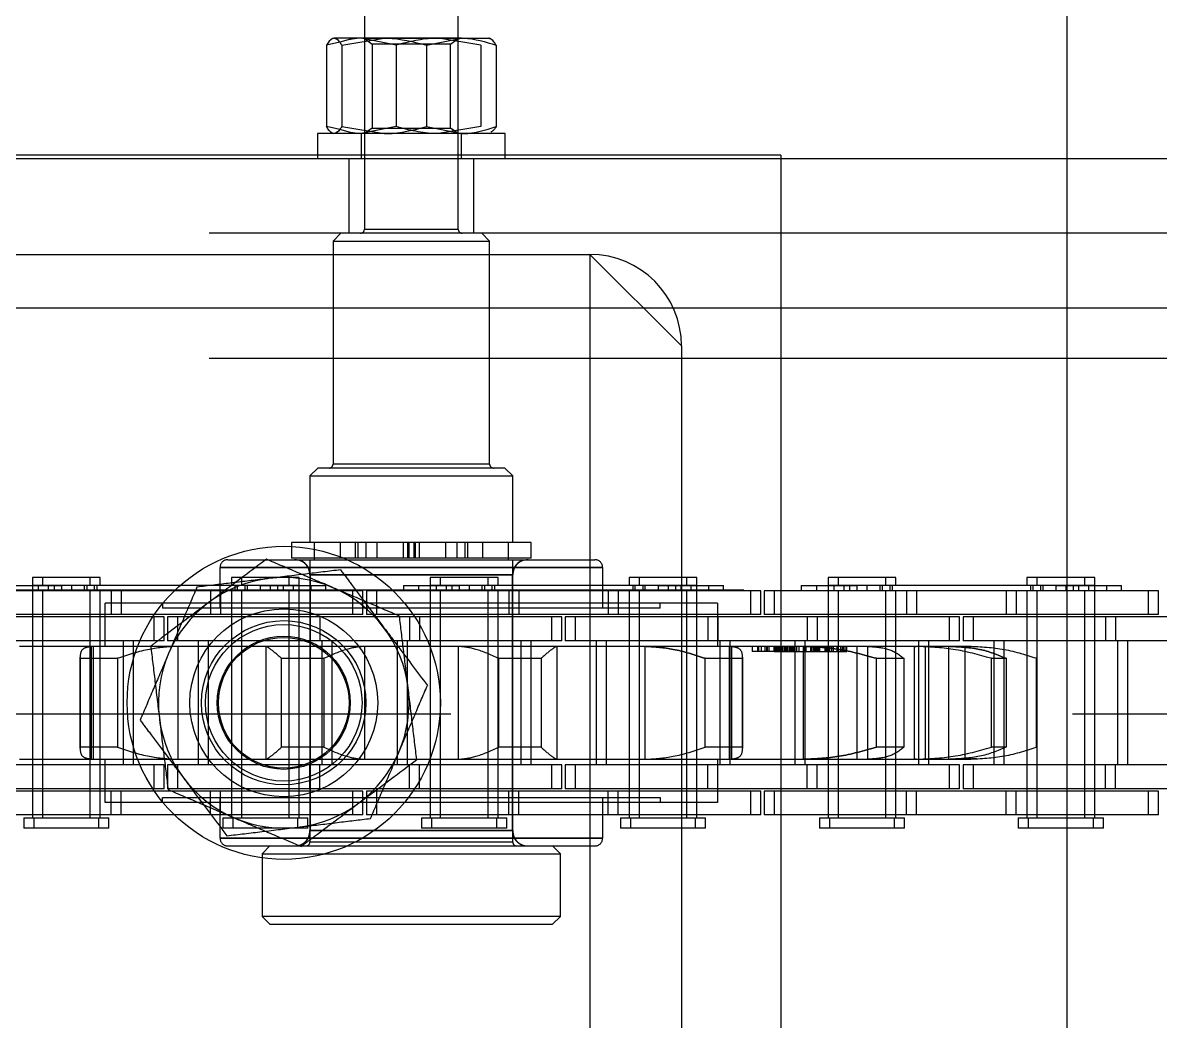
# Model space of a CAD drawing. Header units: metres. Extents: x 0 to 21025, y 0 to 14850.
# Drawn here: x 5734.9 to 5807.5, y 9281 to 9344.8 of the extents above; entities that cross this region are included whole.
import ezdxf

# ---------------------------------------------------------------- set-up
doc = ezdxf.new("R2010")
doc.units = ezdxf.units.M
doc.header["$LTSCALE"] = 25
doc.linetypes.add('HIDDEN2', pattern=[4.7625, 3.175, -1.5875])
doc.layers.add('SL4', color=4, linetype='Continuous')
doc.layers.add('ST1', color=7, linetype='HIDDEN2')

msp = doc.modelspace()

# ---------------------------------------------------------------- linework, layer by layer
at = {"layer": 'SL4'}
for p, q in [((5801.527, 9379.634), (5801.527, 9336.149)), ((5756.674, 9350.884), (5756.674, 9343.849)), ((5762.674, 9343.849), (5762.674, 9350.884)), ((5755.113, 9343.586), (5754.259, 9343.402)), ((5754.259, 9343.402), (5754.259, 9338.195)), ((5754.674, 9343.849), (5754.602, 9343.807)), ((5757.94, 9343.849), (5754.746, 9343.849)), ((5755.232, 9343.402), (5757.94, 9343.849)), ((5755.232, 9343.402), (5755.232, 9338.195)), ((5762.868, 9343.849), (5757.94, 9343.849)), ((5760.647, 9343.402), (5762.868, 9343.849)), ((5760.647, 9343.402), (5760.647, 9338.195)), ((5762.868, 9343.849), (5764.67, 9343.849)), ((5764.747, 9343.807), (5764.674, 9343.849)), ((5765.089, 9343.402), (5765.089, 9338.195)), ((5755.113, 9338.011), (5754.259, 9338.195)), ((5755.232, 9338.195), (5757.94, 9337.749)), ((5760.647, 9338.195), (5762.868, 9337.749)), ((5753.674, 9337.749), (5753.674, 9336.149)), ((5753.76, 9337.749), (5753.674, 9337.749)), ((5765.674, 9337.749), (5753.76, 9337.749)), ((5754.602, 9337.79), (5754.674, 9337.749)), ((5764.674, 9337.749), (5764.747, 9337.79)), ((5765.674, 9336.149), (5765.674, 9337.749)), ((6490.517, 9336.149), (5540.514, 9336.149)), ((5753.674, 9336.384), (5719.777, 9336.384)), ((5783.277, 9336.384), (5765.674, 9336.384)), ((5783.277, 9336.384), (5783.277, 9336.149)), ((5540.514, 9326.624), (6330.277, 9326.624))]:
    msp.add_line(p, q, dxfattribs=at)
for points, knots in [([(5754.746, 9343.849), (5754.701, 9343.842), (5754.537, 9343.817), (5754.376, 9343.577), (5754.259, 9343.402)], [0, 0, 0, 0, 0.268634, 1, 1, 1, 1]), ([(5755.232, 9343.402), (5755.191, 9343.469), (5755.033, 9343.731), (5754.868, 9343.799), (5754.746, 9343.849)], [0, 0, 0, 0, 0.257551, 1, 1, 1, 1]), ([(5757.94, 9343.849), (5758.004, 9343.848), (5758.918, 9343.842), (5759.814, 9343.614), (5760.647, 9343.402)], [0, 0, 0, 0, 0.070201, 1, 1, 1, 1]), ([(5762.868, 9343.849), (5762.921, 9343.848), (5763.671, 9343.842), (5764.406, 9343.614), (5765.089, 9343.402)], [0, 0, 0, 0, 0.070201, 1, 1, 1, 1]), ([(5765.089, 9343.402), (5765.048, 9343.469), (5764.89, 9343.731), (5764.725, 9343.799), (5764.603, 9343.849)], [0, 0, 0, 0, 0.257551, 1, 1, 1, 1]), ([(5754.746, 9337.749), (5754.701, 9337.755), (5754.537, 9337.78), (5754.376, 9338.02), (5754.259, 9338.195)], [0, 0, 0, 0, 0.268634, 1, 1, 1, 1]), ([(5755.232, 9338.195), (5755.191, 9338.128), (5755.033, 9337.866), (5754.868, 9337.799), (5754.746, 9337.749)], [0, 0, 0, 0, 0.257551, 1, 1, 1, 1]), ([(5757.94, 9337.749), (5758.004, 9337.749), (5758.918, 9337.755), (5759.814, 9337.983), (5760.647, 9338.195)], [0, 0, 0, 0, 0.0702006, 1, 1, 1, 1]), ([(5762.868, 9337.749), (5762.921, 9337.749), (5763.671, 9337.755), (5764.406, 9337.983), (5765.089, 9338.195)], [0, 0, 0, 0, 0.070201, 1, 1, 1, 1]), ([(5765.089, 9338.195), (5765.048, 9338.126), (5764.935, 9337.934), (5764.818, 9337.881), (5764.743, 9337.848)], [0, 0, 0, 0, 0.3606833, 1, 1, 1, 1])]:
    msp.add_open_spline(points, degree=3, knots=knots, dxfattribs=at)
at = {"layer": 'ST1'}
for p, q in [((5758.701, 9343.402), (5756.48, 9343.849)), ((5756.674, 9343.849), (5756.674, 9331.634)), ((5756.674, 9343.849), (5756.674, 9343.823)), ((5756.717, 9343.823), (5756.674, 9343.823)), ((5756.674, 9343.823), (5757.174, 9343.473)), ((5762.674, 9343.823), (5756.717, 9343.823)), ((5762.174, 9343.473), (5757.174, 9343.473)), ((5757.174, 9343.473), (5757.174, 9338.099)), ((5758.701, 9343.402), (5758.701, 9338.195)), ((5764.116, 9343.402), (5761.409, 9343.849)), ((5762.174, 9343.473), (5762.674, 9343.823)), ((5762.174, 9338.099), (5762.174, 9343.473)), ((5762.674, 9331.634), (5762.674, 9343.849)), ((5762.674, 9343.823), (5762.674, 9343.849)), ((5764.116, 9343.402), (5764.116, 9338.195)), ((5758.701, 9338.195), (5756.48, 9337.749)), ((5764.116, 9338.195), (5761.409, 9337.749)), ((5756.474, 9337.749), (5756.474, 9336.149)), ((5757.174, 9338.099), (5756.674, 9337.749)), ((5757.174, 9338.099), (5762.174, 9338.099)), ((5762.674, 9337.749), (5762.174, 9338.099)), ((5762.874, 9336.149), (5762.874, 9337.749)), ((5765.674, 9336.384), (5753.674, 9336.384)), ((5755.674, 9336.149), (5755.674, 9331.386)), ((5763.674, 9331.386), (5763.674, 9336.149)), ((5783.277, 9336.149), (5783.277, 9261.149)), ((5801.527, 9336.149), (5801.527, 9261.149)), ((6540.514, 9331.386), (5540.514, 9331.386)), ((5755.174, 9331.384), (5754.674, 9330.884)), ((5764.174, 9331.384), (5755.174, 9331.384)), ((5762.674, 9331.634), (5756.674, 9331.634)), ((5764.674, 9330.884), (5764.174, 9331.384)), ((5754.674, 9330.884), (5764.674, 9330.884)), ((5754.674, 9330.884), (5754.674, 9316.634)), ((5764.674, 9316.634), (5764.674, 9330.884)), ((5725.627, 9330.034), (5771.077, 9330.034)), ((5776.927, 9324.184), (5771.077, 9330.034)), ((5771.077, 9330.034), (5771.077, 9052.734)), ((5540.514, 9326.624), (6330.277, 9326.624)), ((5776.927, 9324.184), (5776.927, 9058.584)), ((6540.514, 9323.386), (5540.514, 9323.386)), ((5764.674, 9316.634), (5754.721, 9316.634)), ((5753.699, 9316.384), (5753.199, 9315.884)), ((5753.199, 9315.884), (5766.149, 9315.884)), ((5753.199, 9315.884), (5753.199, 9311.629)), ((5765.649, 9316.384), (5753.699, 9316.384)), ((5766.149, 9315.884), (5765.649, 9316.384)), ((5766.149, 9311.629), (5766.149, 9315.884)), ((5767.318, 9311.629), (5752.031, 9311.629)), ((5752.031, 9311.629), (5752.031, 9310.629)), ((5753.474, 9311.629), (5753.474, 9310.529)), ((5753.474, 9311.629), (5753.474, 9310.629)), ((5755.127, 9311.629), (5755.127, 9310.629)), ((5756.078, 9311.629), (5756.078, 9310.629)), ((5756.253, 9311.629), (5756.253, 9310.629)), ((5756.77, 9311.629), (5756.77, 9310.629)), ((5757.474, 9311.629), (5757.474, 9310.629)), ((5759.174, 9310.629), (5759.174, 9311.629)), ((5759.424, 9311.629), (5759.424, 9310.629)), ((5759.513, 9311.629), (5759.513, 9310.629)), ((5759.836, 9311.629), (5759.836, 9310.629)), ((5759.924, 9311.629), (5759.924, 9310.629)), ((5760.174, 9311.629), (5760.174, 9310.629)), ((5761.874, 9310.629), (5761.874, 9311.629)), ((5762.578, 9311.629), (5762.578, 9310.629)), ((5763.095, 9311.629), (5763.095, 9310.629)), ((5763.27, 9311.629), (5763.27, 9310.629)), ((5764.221, 9311.629), (5764.221, 9310.629)), ((5765.874, 9310.529), (5765.874, 9311.629)), ((5765.874, 9310.629), (5765.874, 9311.629)), ((5767.318, 9310.629), (5767.318, 9311.629)), ((5767.318, 9310.629), (5752.031, 9310.629)), ((5747.459, 9310.04), (5771.889, 9310.04)), ((5747.459, 9307.44), (5747.459, 9310.04)), ((5771.889, 9310.04), (5747.459, 9310.04)), ((5747.948, 9310.529), (5771.401, 9310.529)), ((5753.199, 9310.529), (5753.199, 9292.489)), ((5766.149, 9292.489), (5766.149, 9310.529)), ((5771.889, 9310.04), (5771.889, 9307.44)), ((5739.173, 9309.384), (5735.483, 9309.384)), ((5735.483, 9309.384), (5735.483, 9308.91)), ((5736.122, 9309.384), (5736.122, 9308.91)), ((5739.812, 9309.384), (5739.173, 9309.384)), ((5739.173, 9308.91), (5739.173, 9309.384)), ((5739.812, 9308.91), (5739.812, 9309.384)), ((5751.873, 9309.384), (5748.183, 9309.384)), ((5748.183, 9309.384), (5748.183, 9308.91)), ((5748.822, 9309.384), (5748.822, 9308.91)), ((5752.512, 9309.384), (5751.873, 9309.384)), ((5751.873, 9308.91), (5751.873, 9309.384)), ((5752.512, 9308.91), (5752.512, 9309.384)), ((5753.199, 9309.551), (5753.199, 9293.216)), ((5766.125, 9309.551), (5753.224, 9309.551)), ((5753.224, 9309.551), (5753.224, 9293.216)), ((5753.224, 9309.551), (5766.125, 9309.551)), ((5764.573, 9309.384), (5760.883, 9309.384)), ((5760.883, 9309.384), (5760.883, 9308.91)), ((5761.522, 9309.384), (5761.522, 9308.91)), ((5765.212, 9309.384), (5764.573, 9309.384)), ((5764.573, 9308.91), (5764.573, 9309.384)), ((5765.212, 9308.91), (5765.212, 9309.384)), ((5766.125, 9293.216), (5766.125, 9309.551)), ((5766.149, 9293.216), (5766.149, 9309.551)), ((5777.273, 9309.384), (5773.583, 9309.384)), ((5773.583, 9309.384), (5773.583, 9308.91)), ((5774.222, 9309.384), (5774.222, 9308.91)), ((5777.912, 9309.384), (5777.273, 9309.384)), ((5777.273, 9308.91), (5777.273, 9309.384)), ((5777.912, 9308.91), (5777.912, 9309.384)), ((5789.973, 9309.384), (5786.283, 9309.384)), ((5786.283, 9309.384), (5786.283, 9308.91)), ((5786.922, 9309.384), (5786.922, 9308.91)), ((5790.612, 9309.384), (5789.973, 9309.384)), ((5789.973, 9308.91), (5789.973, 9309.384)), ((5790.612, 9308.91), (5790.612, 9309.384)), ((5802.673, 9309.384), (5798.983, 9309.384)), ((5798.983, 9309.384), (5798.983, 9308.91)), ((5799.622, 9309.384), (5799.622, 9308.91)), ((5803.312, 9309.384), (5802.673, 9309.384)), ((5802.673, 9308.91), (5802.673, 9309.384)), ((5803.312, 9308.91), (5803.312, 9309.384)), ((5701.527, 9308.604), (6002.556, 9308.604)), ((5740.503, 9308.541), (5731.408, 9308.541)), ((5733.776, 9308.873), (5737.328, 9308.873)), ((5735.483, 9308.91), (5739.173, 9308.91)), ((5735.483, 9308.873), (5735.483, 9307.021)), ((5735.483, 9308.541), (5735.483, 9294.042)), ((5735.852, 9308.91), (5735.852, 9308.541)), ((5736.122, 9308.541), (5736.122, 9307.021)), ((5736.122, 9308.541), (5736.122, 9294.042)), ((5736.491, 9308.91), (5736.491, 9308.541)), ((5736.86, 9308.873), (5736.86, 9308.541)), ((5737.328, 9308.873), (5737.328, 9308.541)), ((5750.028, 9308.873), (5737.328, 9308.873)), ((5737.967, 9308.873), (5737.967, 9308.541)), ((5738.804, 9308.541), (5738.804, 9308.91)), ((5738.947, 9308.873), (5738.947, 9308.541)), ((5739.173, 9308.91), (5739.812, 9308.91)), ((5739.173, 9307.021), (5739.173, 9308.541)), ((5739.173, 9294.042), (5739.173, 9308.541)), ((5739.443, 9308.541), (5739.443, 9308.91)), ((5739.586, 9308.873), (5739.586, 9308.541)), ((5739.812, 9307.021), (5739.812, 9308.541)), ((5739.812, 9294.042), (5739.812, 9308.541)), ((5740.503, 9308.541), (5740.503, 9307.021)), ((5746.853, 9308.541), (5740.503, 9308.541)), ((5741.142, 9308.541), (5741.142, 9307.021)), ((5746.853, 9308.541), (5746.853, 9307.021)), ((5755.948, 9308.541), (5746.853, 9308.541)), ((5747.492, 9308.541), (5747.492, 9307.021)), ((5748.183, 9308.91), (5751.873, 9308.91)), ((5748.183, 9308.541), (5748.183, 9307.021)), ((5748.183, 9308.541), (5748.183, 9294.042)), ((5748.409, 9308.873), (5748.409, 9308.541)), ((5748.552, 9308.91), (5748.552, 9308.541)), ((5748.822, 9308.541), (5748.822, 9307.021)), ((5748.822, 9308.541), (5748.822, 9294.042)), ((5749.048, 9308.873), (5749.048, 9308.541)), ((5749.191, 9308.91), (5749.191, 9308.541)), ((5750.028, 9308.873), (5750.028, 9308.541)), ((5750.028, 9308.873), (5753.259, 9308.873)), ((5750.667, 9308.873), (5750.667, 9308.541)), ((5751.135, 9308.873), (5751.135, 9308.541)), ((5751.504, 9308.541), (5751.504, 9308.91)), ((5751.873, 9308.91), (5752.512, 9308.91)), ((5751.873, 9307.021), (5751.873, 9308.541)), ((5751.873, 9294.042), (5751.873, 9308.541)), ((5752.143, 9308.541), (5752.143, 9308.91)), ((5752.512, 9307.021), (5752.512, 9308.873)), ((5752.512, 9294.042), (5752.512, 9308.541)), ((5753.259, 9308.873), (5754.219, 9308.873)), ((5753.259, 9308.873), (5753.259, 9308.541)), ((5754.219, 9308.541), (5754.219, 9308.873)), ((5756.587, 9308.541), (5755.948, 9308.541)), ((5755.948, 9307.021), (5755.948, 9308.541)), ((5756.587, 9307.021), (5756.587, 9308.541)), ((5765.903, 9308.541), (5756.808, 9308.541)), ((5756.808, 9308.541), (5756.808, 9307.021)), ((5757.447, 9308.541), (5757.447, 9307.021)), ((5759.176, 9308.873), (5762.728, 9308.873)), ((5759.176, 9308.873), (5759.176, 9308.541)), ((5760.137, 9308.873), (5760.137, 9308.541)), ((5760.883, 9308.91), (5764.573, 9308.91)), ((5760.883, 9308.873), (5760.883, 9307.021)), ((5760.883, 9308.541), (5760.883, 9294.042)), ((5761.252, 9308.91), (5761.252, 9308.541)), ((5761.522, 9308.541), (5761.522, 9307.021)), ((5761.522, 9308.541), (5761.522, 9294.042)), ((5761.891, 9308.91), (5761.891, 9308.541)), ((5762.26, 9308.873), (5762.26, 9308.541)), ((5762.728, 9308.873), (5762.728, 9308.541)), ((5775.428, 9308.873), (5762.728, 9308.873)), ((5763.367, 9308.873), (5763.367, 9308.541)), ((5764.204, 9308.541), (5764.204, 9308.91)), ((5764.347, 9308.873), (5764.347, 9308.541)), ((5764.573, 9308.91), (5765.212, 9308.91)), ((5764.573, 9307.021), (5764.573, 9308.541)), ((5764.573, 9294.042), (5764.573, 9308.541)), ((5764.843, 9308.541), (5764.843, 9308.91)), ((5764.986, 9308.873), (5764.986, 9308.541)), ((5765.212, 9307.021), (5765.212, 9308.541)), ((5765.212, 9294.042), (5765.212, 9308.541)), ((5765.903, 9308.541), (5765.903, 9307.021)), ((5772.253, 9308.541), (5765.903, 9308.541)), ((5766.542, 9308.541), (5766.542, 9307.021)), ((5772.253, 9308.541), (5772.253, 9307.021)), ((5781.348, 9308.541), (5772.253, 9308.541)), ((5772.892, 9308.541), (5772.892, 9307.021)), ((5773.583, 9308.91), (5777.273, 9308.91)), ((5773.583, 9308.541), (5773.583, 9307.021)), ((5773.583, 9308.541), (5773.583, 9294.042)), ((5773.809, 9308.873), (5773.809, 9308.541)), ((5773.952, 9308.91), (5773.952, 9308.541)), ((5774.222, 9308.541), (5774.222, 9307.021)), ((5774.222, 9308.541), (5774.222, 9294.042)), ((5774.448, 9308.873), (5774.448, 9308.541)), ((5774.591, 9308.91), (5774.591, 9308.541)), ((5775.428, 9308.873), (5775.428, 9308.541)), ((5775.428, 9308.873), (5778.659, 9308.873)), ((5776.067, 9308.873), (5776.067, 9308.541)), ((5776.535, 9308.873), (5776.535, 9308.541)), ((5776.904, 9308.541), (5776.904, 9308.91)), ((5777.273, 9308.91), (5777.912, 9308.91)), ((5777.273, 9307.021), (5777.273, 9308.541)), ((5777.273, 9294.042), (5777.273, 9308.541)), ((5777.543, 9308.541), (5777.543, 9308.91)), ((5777.912, 9307.021), (5777.912, 9308.873)), ((5777.912, 9294.042), (5777.912, 9308.541)), ((5778.659, 9308.873), (5779.619, 9308.873)), ((5778.659, 9308.873), (5778.659, 9308.541)), ((5779.619, 9308.541), (5779.619, 9308.873)), ((5781.987, 9308.541), (5781.348, 9308.541)), ((5781.348, 9307.021), (5781.348, 9308.541)), ((5781.987, 9307.021), (5781.987, 9308.541)), ((5791.303, 9308.541), (5782.208, 9308.541)), ((5782.208, 9308.541), (5782.208, 9307.021)), ((5782.847, 9308.541), (5782.847, 9307.021)), ((5784.576, 9308.873), (5788.128, 9308.873)), ((5784.576, 9308.873), (5784.576, 9308.541)), ((5785.537, 9308.873), (5785.537, 9308.541)), ((5786.283, 9308.91), (5789.973, 9308.91)), ((5786.283, 9308.873), (5786.283, 9307.021)), ((5786.283, 9308.541), (5786.283, 9294.042)), ((5786.652, 9308.91), (5786.652, 9308.541)), ((5786.922, 9308.541), (5786.922, 9307.021)), ((5786.922, 9308.541), (5786.922, 9294.042)), ((5787.291, 9308.91), (5787.291, 9308.541)), ((5787.66, 9308.873), (5787.66, 9308.541)), ((5788.128, 9308.873), (5788.128, 9308.541)), ((5800.828, 9308.873), (5788.128, 9308.873)), ((5788.767, 9308.873), (5788.767, 9308.541)), ((5789.604, 9308.541), (5789.604, 9308.91)), ((5789.747, 9308.873), (5789.747, 9308.541)), ((5789.973, 9308.91), (5790.612, 9308.91)), ((5789.973, 9307.021), (5789.973, 9308.541)), ((5789.973, 9294.042), (5789.973, 9308.541)), ((5790.243, 9308.541), (5790.243, 9308.91)), ((5790.386, 9308.873), (5790.386, 9308.541)), ((5790.612, 9307.021), (5790.612, 9308.541)), ((5790.612, 9294.042), (5790.612, 9308.541)), ((5791.303, 9308.541), (5791.303, 9307.021)), ((5797.653, 9308.541), (5791.303, 9308.541)), ((5791.942, 9308.541), (5791.942, 9307.021)), ((5797.653, 9308.541), (5797.653, 9307.021)), ((5806.748, 9308.541), (5797.653, 9308.541)), ((5798.292, 9308.541), (5798.292, 9307.021)), ((5798.983, 9308.91), (5802.673, 9308.91)), ((5798.983, 9308.541), (5798.983, 9307.021)), ((5798.983, 9308.541), (5798.983, 9294.042)), ((5799.209, 9308.873), (5799.209, 9308.541)), ((5799.352, 9308.91), (5799.352, 9308.541)), ((5799.622, 9308.541), (5799.622, 9307.021)), ((5799.622, 9308.541), (5799.622, 9294.042)), ((5799.848, 9308.873), (5799.848, 9308.541)), ((5799.991, 9308.91), (5799.991, 9308.541)), ((5800.828, 9308.873), (5800.828, 9308.541)), ((5800.828, 9308.873), (5804.059, 9308.873)), ((5801.467, 9308.873), (5801.467, 9308.541)), ((5801.935, 9308.873), (5801.935, 9308.541)), ((5802.304, 9308.541), (5802.304, 9308.91)), ((5802.673, 9308.91), (5803.312, 9308.91)), ((5802.673, 9307.021), (5802.673, 9308.541)), ((5802.673, 9294.042), (5802.673, 9308.541)), ((5802.943, 9308.541), (5802.943, 9308.91)), ((5803.312, 9307.021), (5803.312, 9308.873)), ((5803.312, 9294.042), (5803.312, 9308.541)), ((5804.059, 9308.873), (5805.019, 9308.873)), ((5804.059, 9308.873), (5804.059, 9308.541)), ((5805.019, 9308.541), (5805.019, 9308.873)), ((5807.387, 9308.541), (5806.748, 9308.541)), ((5806.748, 9307.021), (5806.748, 9308.541)), ((5807.387, 9307.021), (5807.387, 9308.541)), ((5779.218, 9307.759), (5740.13, 9307.759)), ((5740.13, 9304.989), (5740.13, 9307.759)), ((5743.795, 9307.759), (5743.795, 9307.44)), ((5775.554, 9307.44), (5775.554, 9307.759)), ((5779.218, 9307.759), (5779.218, 9304.989)), ((5740.503, 9307.021), (5731.408, 9307.021)), ((5746.853, 9307.021), (5740.503, 9307.021)), ((5775.554, 9307.44), (5743.795, 9307.44)), ((5755.948, 9307.021), (5746.853, 9307.021)), ((5756.587, 9307.021), (5755.948, 9307.021)), ((5765.903, 9307.021), (5756.808, 9307.021)), ((5772.253, 9307.021), (5765.903, 9307.021)), ((5781.348, 9307.021), (5772.253, 9307.021)), ((5781.987, 9307.021), (5781.348, 9307.021)), ((5791.303, 9307.021), (5782.208, 9307.021)), ((5797.653, 9307.021), (5791.303, 9307.021)), ((5806.748, 9307.021), (5797.653, 9307.021)), ((5807.387, 9307.021), (5806.748, 9307.021)), ((5743.248, 9306.869), (5734.153, 9306.869)), ((5735.483, 9306.869), (5735.483, 9305.349)), ((5736.122, 9306.869), (5736.122, 9305.349)), ((5739.173, 9305.349), (5739.173, 9306.869)), ((5739.812, 9305.349), (5739.812, 9306.869)), ((5743.887, 9306.869), (5743.248, 9306.869)), ((5743.248, 9305.349), (5743.248, 9306.869)), ((5743.887, 9305.349), (5743.887, 9306.869)), ((5753.203, 9306.869), (5744.108, 9306.869)), ((5744.108, 9306.869), (5744.108, 9305.349)), ((5744.747, 9306.869), (5744.747, 9305.349)), ((5748.183, 9306.869), (5748.183, 9305.349)), ((5748.822, 9306.869), (5748.822, 9305.349)), ((5751.873, 9305.349), (5751.873, 9306.869)), ((5752.512, 9305.349), (5752.512, 9306.869)), ((5753.203, 9306.869), (5753.203, 9305.349)), ((5759.553, 9306.869), (5753.203, 9306.869)), ((5753.842, 9306.869), (5753.842, 9305.349)), ((5759.553, 9306.869), (5759.553, 9305.349)), ((5768.648, 9306.869), (5759.553, 9306.869)), ((5760.192, 9306.869), (5760.192, 9305.349)), ((5760.883, 9306.869), (5760.883, 9305.349)), ((5761.522, 9306.869), (5761.522, 9305.349)), ((5764.573, 9305.349), (5764.573, 9306.869)), ((5765.212, 9305.349), (5765.212, 9306.869)), ((5769.287, 9306.869), (5768.648, 9306.869)), ((5768.648, 9305.349), (5768.648, 9306.869)), ((5769.287, 9305.349), (5769.287, 9306.869)), ((5778.603, 9306.869), (5769.508, 9306.869)), ((5769.508, 9306.869), (5769.508, 9305.349)), ((5770.147, 9306.869), (5770.147, 9305.349)), ((5773.583, 9306.869), (5773.583, 9305.349)), ((5774.222, 9306.869), (5774.222, 9305.349)), ((5777.273, 9305.349), (5777.273, 9306.869)), ((5777.912, 9305.349), (5777.912, 9306.869)), ((5778.603, 9306.869), (5778.603, 9305.349)), ((5784.953, 9306.869), (5778.603, 9306.869)), ((5779.242, 9306.869), (5779.242, 9305.349)), ((5784.953, 9306.869), (5784.953, 9305.349)), ((5794.048, 9306.869), (5784.953, 9306.869)), ((5785.592, 9306.869), (5785.592, 9305.349)), ((5786.283, 9306.869), (5786.283, 9305.349)), ((5786.922, 9306.869), (5786.922, 9305.349)), ((5789.973, 9305.349), (5789.973, 9306.869)), ((5790.612, 9305.349), (5790.612, 9306.869)), ((5794.687, 9306.869), (5794.048, 9306.869)), ((5794.048, 9305.349), (5794.048, 9306.869)), ((5794.687, 9305.349), (5794.687, 9306.869)), ((5804.003, 9306.869), (5794.908, 9306.869)), ((5794.908, 9306.869), (5794.908, 9305.349)), ((5795.547, 9306.869), (5795.547, 9305.349)), ((5798.983, 9306.869), (5798.983, 9305.349)), ((5799.622, 9306.869), (5799.622, 9305.349)), ((5802.673, 9305.349), (5802.673, 9306.869)), ((5803.312, 9305.349), (5803.312, 9306.869)), ((5804.003, 9306.869), (5804.003, 9305.349)), ((5810.353, 9306.869), (5804.003, 9306.869)), ((5804.642, 9306.869), (5804.642, 9305.349)), ((5743.248, 9305.349), (5734.153, 9305.349)), ((5739.2, 9304.989), (5734.655, 9304.989)), ((5735.483, 9305.349), (5735.483, 9297.419)), ((5736.122, 9305.349), (5736.122, 9297.419)), ((5739.173, 9297.419), (5739.173, 9305.349)), ((5744.682, 9304.989), (5739.2, 9304.989)), ((5739.238, 9304.989), (5739.238, 9297.779)), ((5739.388, 9297.779), (5739.388, 9304.989)), ((5739.812, 9297.419), (5739.812, 9305.349)), ((5741.288, 9297.419), (5741.288, 9305.349)), ((5741.927, 9297.419), (5741.927, 9305.349)), ((5743.887, 9305.349), (5743.248, 9305.349)), ((5753.203, 9305.349), (5744.108, 9305.349)), ((5744.77, 9304.989), (5744.682, 9304.989)), ((5744.77, 9304.989), (5744.77, 9297.779)), ((5750.392, 9304.989), (5744.77, 9304.989)), ((5746.068, 9305.349), (5746.068, 9297.419)), ((5746.707, 9305.349), (5746.707, 9297.419)), ((5748.183, 9305.349), (5748.183, 9297.419)), ((5748.822, 9305.349), (5748.822, 9297.419)), ((5750.392, 9304.989), (5750.392, 9297.779)), ((5750.399, 9304.989), (5750.392, 9304.989)), ((5756.632, 9304.989), (5750.399, 9304.989)), ((5751.873, 9297.419), (5751.873, 9305.349)), ((5752.512, 9297.419), (5752.512, 9305.349)), ((5759.553, 9305.349), (5753.203, 9305.349)), ((5753.988, 9297.419), (5753.988, 9305.349)), ((5754.627, 9297.419), (5754.627, 9305.349)), ((5756.682, 9304.989), (5756.632, 9304.989)), ((5756.682, 9304.989), (5756.682, 9297.779)), ((5762.666, 9304.989), (5756.682, 9304.989)), ((5758.768, 9305.349), (5758.768, 9297.419)), ((5759.407, 9305.349), (5759.407, 9297.419)), ((5768.648, 9305.349), (5759.553, 9305.349)), ((5760.883, 9305.349), (5760.883, 9297.419)), ((5761.522, 9305.349), (5761.522, 9297.419)), ((5762.666, 9304.989), (5762.666, 9297.779)), ((5762.716, 9304.989), (5762.666, 9304.989)), ((5768.95, 9304.989), (5762.716, 9304.989)), ((5764.573, 9297.419), (5764.573, 9305.349)), ((5765.212, 9297.419), (5765.212, 9305.349)), ((5766.688, 9297.419), (5766.688, 9305.349)), ((5767.327, 9297.419), (5767.327, 9305.349)), ((5769.287, 9305.349), (5768.648, 9305.349)), ((5768.956, 9304.989), (5768.95, 9304.989)), ((5768.956, 9304.989), (5768.956, 9297.779)), ((5774.579, 9304.989), (5768.956, 9304.989)), ((5778.603, 9305.349), (5769.508, 9305.349)), ((5771.468, 9305.349), (5771.468, 9297.419)), ((5772.107, 9305.349), (5772.107, 9297.419)), ((5773.583, 9305.349), (5773.583, 9297.419)), ((5774.222, 9305.349), (5774.222, 9297.419)), ((5774.579, 9304.989), (5774.579, 9297.779)), ((5774.667, 9304.989), (5774.579, 9304.989)), ((5780.148, 9304.989), (5774.667, 9304.989)), ((5777.273, 9297.419), (5777.273, 9305.349)), ((5777.912, 9297.419), (5777.912, 9305.349)), ((5784.953, 9305.349), (5778.603, 9305.349)), ((5779.388, 9297.419), (5779.388, 9305.349)), ((5779.96, 9304.989), (5779.96, 9297.779)), ((5780.027, 9297.419), (5780.027, 9305.349)), ((5780.11, 9304.989), (5780.11, 9297.779)), ((5784.694, 9304.989), (5780.148, 9304.989)), ((5781.435, 9304.989), (5781.435, 9304.654)), ((5781.77, 9304.989), (5781.77, 9304.654)), ((5781.873, 9304.654), (5781.873, 9304.989)), ((5782.043, 9304.654), (5782.043, 9304.989)), ((5782.275, 9304.654), (5782.275, 9304.989)), ((5782.378, 9304.654), (5782.378, 9304.989)), ((5782.427, 9304.654), (5782.427, 9304.989)), ((5782.519, 9304.654), (5782.519, 9304.989)), ((5782.842, 9304.654), (5782.842, 9304.989)), ((5782.901, 9304.989), (5782.901, 9304.654)), ((5782.902, 9304.654), (5782.902, 9304.989)), ((5782.952, 9304.654), (5782.952, 9304.989)), ((5782.965, 9304.654), (5782.965, 9304.989)), ((5782.966, 9304.654), (5782.966, 9304.989)), ((5783.024, 9304.654), (5783.024, 9304.989)), ((5783.1, 9304.654), (5783.1, 9304.989)), ((5783.109, 9304.654), (5783.109, 9304.989)), ((5783.139, 9304.654), (5783.139, 9304.989)), ((5783.214, 9304.989), (5783.214, 9304.654)), ((5783.216, 9304.654), (5783.216, 9304.989)), ((5783.224, 9304.654), (5783.224, 9304.989)), ((5783.237, 9304.654), (5783.237, 9304.989)), ((5783.33, 9304.654), (5783.33, 9304.989)), ((5783.35, 9304.654), (5783.35, 9304.989)), ((5783.358, 9304.654), (5783.358, 9304.989)), ((5783.427, 9304.654), (5783.427, 9304.989)), ((5783.52, 9304.654), (5783.52, 9304.989)), ((5783.604, 9304.654), (5783.604, 9304.989)), ((5783.683, 9304.654), (5783.683, 9304.989)), ((5783.732, 9304.654), (5783.732, 9304.989)), ((5783.835, 9304.654), (5783.835, 9304.989)), ((5783.868, 9304.654), (5783.868, 9304.989)), ((5783.87, 9304.654), (5783.87, 9304.989)), ((5783.903, 9304.654), (5783.903, 9304.989)), ((5783.942, 9304.654), (5783.942, 9304.989)), ((5783.977, 9304.654), (5783.977, 9304.989)), ((5783.98, 9304.654), (5783.98, 9304.989)), ((5784.005, 9304.654), (5784.005, 9304.989)), ((5784.009, 9304.654), (5784.009, 9304.989)), ((5784.097, 9304.654), (5784.097, 9304.989)), ((5784.111, 9304.654), (5784.111, 9304.989)), ((5784.127, 9304.654), (5784.127, 9304.989)), ((5784.146, 9304.654), (5784.146, 9304.989)), ((5784.154, 9304.654), (5784.154, 9304.989)), ((5784.168, 9305.349), (5784.168, 9297.419)), ((5784.288, 9304.654), (5784.288, 9304.989)), ((5784.447, 9304.654), (5784.447, 9304.989)), ((5784.694, 9304.989), (5784.694, 9297.779)), ((5784.809, 9304.989), (5784.694, 9304.989)), ((5784.782, 9304.654), (5784.782, 9304.989)), ((5784.807, 9305.349), (5784.807, 9297.419)), ((5788.877, 9304.989), (5784.809, 9304.989)), ((5784.83, 9304.654), (5784.83, 9304.989)), ((5784.892, 9304.654), (5784.892, 9304.989)), ((5794.048, 9305.349), (5784.953, 9305.349)), ((5785.191, 9304.654), (5785.191, 9304.989)), ((5785.232, 9304.654), (5785.232, 9304.989)), ((5785.253, 9304.654), (5785.253, 9304.989)), ((5785.271, 9304.654), (5785.271, 9304.989)), ((5785.381, 9304.654), (5785.381, 9304.989)), ((5785.427, 9304.654), (5785.427, 9304.989)), ((5785.507, 9304.654), (5785.507, 9304.989)), ((5785.561, 9304.654), (5785.561, 9304.989)), ((5785.616, 9304.654), (5785.616, 9304.989)), ((5785.633, 9304.654), (5785.633, 9304.989)), ((5785.654, 9304.654), (5785.654, 9304.989)), ((5785.662, 9304.654), (5785.662, 9304.989)), ((5785.734, 9304.654), (5785.734, 9304.989)), ((5785.757, 9304.654), (5785.757, 9304.989)), ((5786.092, 9304.654), (5786.092, 9304.989)), ((5786.119, 9304.654), (5786.119, 9304.989)), ((5786.165, 9304.654), (5786.165, 9304.989)), ((5786.203, 9304.654), (5786.203, 9304.989)), ((5786.251, 9304.654), (5786.251, 9304.989)), ((5786.283, 9305.349), (5786.283, 9297.419)), ((5786.372, 9304.654), (5786.372, 9304.989)), ((5786.509, 9304.654), (5786.509, 9304.989)), ((5786.605, 9304.654), (5786.605, 9304.989)), ((5786.626, 9304.654), (5786.626, 9304.989)), ((5786.875, 9304.654), (5786.875, 9304.989)), ((5786.922, 9305.349), (5786.922, 9297.419)), ((5787.11, 9304.654), (5787.11, 9304.989)), ((5787.2, 9304.654), (5787.2, 9304.989)), ((5787.236, 9304.654), (5787.236, 9304.989)), ((5787.278, 9304.654), (5787.278, 9304.989)), ((5787.316, 9304.654), (5787.316, 9304.989)), ((5787.433, 9304.654), (5787.433, 9304.989)), ((5787.443, 9304.654), (5787.443, 9304.989)), ((5787.464, 9304.654), (5787.464, 9304.989)), ((5787.478, 9304.654), (5787.478, 9304.989)), ((5788.13, 9304.989), (5788.13, 9297.779)), ((5788.799, 9304.989), (5788.799, 9297.779)), ((5791.791, 9304.989), (5788.877, 9304.989)), ((5789.973, 9297.419), (5789.973, 9305.349)), ((5790.612, 9297.419), (5790.612, 9305.349)), ((5791.791, 9304.989), (5791.791, 9297.779)), ((5791.919, 9304.989), (5791.791, 9304.989)), ((5791.791, 9304.989), (5791.919, 9304.989)), ((5794.084, 9304.989), (5791.919, 9304.989)), ((5792.088, 9297.419), (5792.088, 9305.349)), ((5792.477, 9304.989), (5792.477, 9297.779)), ((5792.727, 9297.419), (5792.727, 9305.349)), ((5793.975, 9304.989), (5793.975, 9297.779)), ((5794.687, 9305.349), (5794.048, 9305.349)), ((5795.014, 9304.989), (5794.084, 9304.989)), ((5804.003, 9305.349), (5794.908, 9305.349)), ((5795.014, 9304.989), (5795.014, 9297.779)), ((5795.141, 9304.989), (5795.014, 9304.989)), ((5795.014, 9304.989), (5795.141, 9304.989)), ((5795.282, 9304.989), (5795.141, 9304.989)), ((5796.868, 9305.349), (5796.868, 9297.419)), ((5797.507, 9305.349), (5797.507, 9297.419)), ((5798.983, 9305.349), (5798.983, 9297.419)), ((5799.622, 9305.349), (5799.622, 9297.419)), ((5802.673, 9297.419), (5802.673, 9305.349)), ((5803.312, 9297.419), (5803.312, 9305.349)), ((5810.353, 9305.349), (5804.003, 9305.349)), ((5804.788, 9297.419), (5804.788, 9305.349)), ((5805.427, 9297.419), (5805.427, 9305.349)), ((5738.526, 9304.284), (5738.526, 9298.483)), ((5738.528, 9304.227), (5740.904, 9304.227)), ((5738.528, 9298.541), (5738.528, 9304.227)), ((5740.904, 9304.227), (5740.904, 9298.541)), ((5751.392, 9304.227), (5754.093, 9304.227)), ((5751.392, 9298.541), (5751.392, 9304.227)), ((5754.093, 9304.227), (5754.093, 9298.541)), ((5765.255, 9304.227), (5767.956, 9304.227)), ((5765.255, 9298.541), (5765.255, 9304.227)), ((5767.956, 9304.227), (5767.956, 9298.541)), ((5778.445, 9304.227), (5780.82, 9304.227)), ((5778.445, 9298.541), (5778.445, 9304.227)), ((5780.82, 9304.227), (5780.82, 9298.541)), ((5780.822, 9298.483), (5780.822, 9304.284)), ((5782.275, 9304.654), (5781.435, 9304.654)), ((5782.427, 9304.654), (5782.275, 9304.654)), ((5782.842, 9304.654), (5782.427, 9304.654)), ((5782.842, 9304.654), (5785.271, 9304.654)), ((5785.271, 9304.654), (5785.662, 9304.654)), ((5785.662, 9304.654), (5786.509, 9304.654)), ((5786.509, 9304.654), (5786.791, 9304.654)), ((5786.791, 9304.654), (5786.875, 9304.654)), ((5786.875, 9304.654), (5787.2, 9304.654)), ((5787.2, 9304.654), (5787.236, 9304.654)), ((5787.236, 9304.654), (5787.443, 9304.654)), ((5787.443, 9304.654), (5787.478, 9304.654)), ((5789.37, 9304.227), (5791.134, 9304.227)), ((5789.37, 9298.541), (5789.37, 9304.227)), ((5791.134, 9304.227), (5791.134, 9298.541)), ((5796.714, 9298.541), (5796.714, 9304.227)), ((5796.714, 9304.227), (5797.652, 9304.227)), ((5797.652, 9304.227), (5797.652, 9298.541)), ((5799.591, 9298.541), (5799.591, 9304.227)), ((5799.591, 9304.227), (5799.614, 9304.227)), ((5799.614, 9304.227), (5799.614, 9298.541)), ((6000.326, 9300.666), (5701.527, 9300.666)), ((5740.904, 9298.541), (5738.528, 9298.541)), ((5754.093, 9298.541), (5751.392, 9298.541)), ((5767.956, 9298.541), (5765.255, 9298.541)), ((5780.82, 9298.541), (5778.445, 9298.541)), ((5791.134, 9298.541), (5789.37, 9298.541)), ((5797.652, 9298.541), (5796.714, 9298.541)), ((5799.614, 9298.541), (5799.591, 9298.541)), ((5734.655, 9297.779), (5739.2, 9297.779)), ((5739.2, 9297.779), (5744.682, 9297.779)), ((5740.13, 9295.009), (5740.13, 9297.779)), ((5744.682, 9297.779), (5744.77, 9297.779)), ((5744.77, 9297.779), (5750.392, 9297.779)), ((5750.392, 9297.779), (5750.399, 9297.779)), ((5750.399, 9297.779), (5756.632, 9297.779)), ((5756.632, 9297.779), (5756.682, 9297.779)), ((5756.682, 9297.779), (5762.666, 9297.779)), ((5762.666, 9297.779), (5762.716, 9297.779)), ((5762.716, 9297.779), (5768.95, 9297.779)), ((5768.95, 9297.779), (5768.956, 9297.779)), ((5768.956, 9297.779), (5774.579, 9297.779)), ((5774.579, 9297.779), (5774.667, 9297.779)), ((5774.667, 9297.779), (5780.148, 9297.779)), ((5779.218, 9297.779), (5779.218, 9295.009)), ((5780.148, 9297.779), (5784.694, 9297.779)), ((5784.694, 9297.779), (5784.809, 9297.779)), ((5784.809, 9297.779), (5784.694, 9297.779)), ((5784.809, 9297.779), (5788.877, 9297.779)), ((5788.877, 9297.779), (5791.791, 9297.779)), ((5791.791, 9297.779), (5791.919, 9297.779)), ((5791.919, 9297.779), (5791.791, 9297.779)), ((5791.919, 9297.779), (5794.084, 9297.779)), ((5794.084, 9297.779), (5795.014, 9297.779)), ((5795.014, 9297.779), (5795.141, 9297.779)), ((5795.141, 9297.779), (5795.014, 9297.779)), ((5795.756, 9297.831), (5795.141, 9297.779)), ((5795.141, 9297.779), (5795.282, 9297.779)), ((5795.761, 9297.788), (5795.282, 9297.779)), ((5743.248, 9297.419), (5734.153, 9297.419)), ((5735.483, 9297.419), (5735.483, 9295.899)), ((5736.122, 9297.419), (5736.122, 9295.899)), ((5739.173, 9295.899), (5739.173, 9297.419)), ((5739.812, 9295.899), (5739.812, 9297.419)), ((5743.887, 9297.419), (5743.248, 9297.419)), ((5743.248, 9295.899), (5743.248, 9297.419)), ((5743.887, 9295.899), (5743.887, 9297.419)), ((5753.203, 9297.419), (5744.108, 9297.419)), ((5744.108, 9297.419), (5744.108, 9295.899)), ((5744.747, 9297.419), (5744.747, 9295.899)), ((5748.183, 9297.419), (5748.183, 9295.899)), ((5748.822, 9297.419), (5748.822, 9295.899)), ((5751.873, 9295.899), (5751.873, 9297.419)), ((5752.512, 9295.899), (5752.512, 9297.419)), ((5753.203, 9295.899), (5753.203, 9297.419)), ((5759.553, 9297.419), (5753.203, 9297.419)), ((5753.842, 9295.899), (5753.842, 9297.419)), ((5759.553, 9295.899), (5759.553, 9297.419)), ((5768.648, 9297.419), (5759.553, 9297.419)), ((5760.192, 9295.899), (5760.192, 9297.419)), ((5760.883, 9297.419), (5760.883, 9295.899)), ((5761.522, 9297.419), (5761.522, 9295.899)), ((5764.573, 9295.899), (5764.573, 9297.419)), ((5765.212, 9295.899), (5765.212, 9297.419)), ((5769.287, 9297.419), (5768.648, 9297.419)), ((5768.648, 9295.899), (5768.648, 9297.419)), ((5769.287, 9295.899), (5769.287, 9297.419)), ((5778.603, 9297.419), (5769.508, 9297.419)), ((5769.508, 9297.419), (5769.508, 9295.899)), ((5770.147, 9297.419), (5770.147, 9295.899)), ((5773.583, 9297.419), (5773.583, 9295.899)), ((5774.222, 9297.419), (5774.222, 9295.899)), ((5777.273, 9295.899), (5777.273, 9297.419)), ((5777.912, 9295.899), (5777.912, 9297.419)), ((5778.603, 9295.899), (5778.603, 9297.419)), ((5784.953, 9297.419), (5778.603, 9297.419)), ((5779.242, 9295.899), (5779.242, 9297.419)), ((5784.953, 9295.899), (5784.953, 9297.419)), ((5794.048, 9297.419), (5784.953, 9297.419)), ((5785.592, 9295.899), (5785.592, 9297.419)), ((5786.283, 9297.419), (5786.283, 9295.899)), ((5786.922, 9297.419), (5786.922, 9295.899)), ((5789.973, 9295.899), (5789.973, 9297.419)), ((5790.612, 9295.899), (5790.612, 9297.419)), ((5794.687, 9297.419), (5794.048, 9297.419)), ((5794.048, 9295.899), (5794.048, 9297.419)), ((5794.687, 9295.899), (5794.687, 9297.419)), ((5804.003, 9297.419), (5794.908, 9297.419)), ((5794.908, 9297.419), (5794.908, 9295.899)), ((5795.547, 9297.419), (5795.547, 9295.899)), ((5798.983, 9297.419), (5798.983, 9295.899)), ((5799.622, 9297.419), (5799.622, 9295.899)), ((5802.673, 9295.899), (5802.673, 9297.419)), ((5803.312, 9295.899), (5803.312, 9297.419)), ((5804.003, 9295.899), (5804.003, 9297.419)), ((5810.353, 9297.419), (5804.003, 9297.419)), ((5804.642, 9295.899), (5804.642, 9297.419)), ((5740.503, 9295.747), (5731.408, 9295.747)), ((5743.248, 9295.899), (5734.153, 9295.899)), ((5735.483, 9295.747), (5735.483, 9294.227)), ((5736.122, 9295.747), (5736.122, 9294.227)), ((5739.173, 9294.227), (5739.173, 9295.747)), ((5739.812, 9294.227), (5739.812, 9295.747)), ((5740.503, 9294.227), (5740.503, 9295.747)), ((5746.853, 9295.747), (5740.503, 9295.747)), ((5741.142, 9294.227), (5741.142, 9295.747)), ((5743.887, 9295.899), (5743.248, 9295.899)), ((5743.795, 9295.009), (5743.795, 9295.327)), ((5743.795, 9295.327), (5775.554, 9295.327)), ((5753.203, 9295.899), (5744.108, 9295.899)), ((5746.853, 9294.227), (5746.853, 9295.747)), ((5755.948, 9295.747), (5746.853, 9295.747)), ((5747.459, 9292.727), (5747.459, 9295.327)), ((5747.492, 9294.227), (5747.492, 9295.747)), ((5748.183, 9295.747), (5748.183, 9294.227)), ((5748.822, 9295.747), (5748.822, 9294.227)), ((5751.873, 9294.227), (5751.873, 9295.747)), ((5752.512, 9294.227), (5752.512, 9295.747)), ((5759.553, 9295.899), (5753.203, 9295.899)), ((5756.587, 9295.747), (5755.948, 9295.747)), ((5755.948, 9294.227), (5755.948, 9295.747)), ((5756.587, 9294.227), (5756.587, 9295.747)), ((5765.903, 9295.747), (5756.808, 9295.747)), ((5756.808, 9295.747), (5756.808, 9294.227)), ((5757.447, 9295.747), (5757.447, 9294.227)), ((5768.648, 9295.899), (5759.553, 9295.899)), ((5760.883, 9295.747), (5760.883, 9294.227)), ((5761.522, 9295.747), (5761.522, 9294.227)), ((5764.573, 9294.227), (5764.573, 9295.747)), ((5765.212, 9294.227), (5765.212, 9295.747)), ((5765.903, 9294.227), (5765.903, 9295.747)), ((5772.253, 9295.747), (5765.903, 9295.747)), ((5766.542, 9294.227), (5766.542, 9295.747)), ((5769.287, 9295.899), (5768.648, 9295.899)), ((5778.603, 9295.899), (5769.508, 9295.899)), ((5771.889, 9295.327), (5771.889, 9292.727)), ((5772.253, 9294.227), (5772.253, 9295.747)), ((5781.348, 9295.747), (5772.253, 9295.747)), ((5772.892, 9294.227), (5772.892, 9295.747)), ((5773.583, 9295.747), (5773.583, 9294.227)), ((5774.222, 9295.747), (5774.222, 9294.227)), ((5775.554, 9295.327), (5775.554, 9295.009)), ((5777.273, 9294.227), (5777.273, 9295.747)), ((5777.912, 9294.227), (5777.912, 9295.747)), ((5784.953, 9295.899), (5778.603, 9295.899)), ((5781.987, 9295.747), (5781.348, 9295.747)), ((5781.348, 9294.227), (5781.348, 9295.747)), ((5781.987, 9294.227), (5781.987, 9295.747)), ((5791.303, 9295.747), (5782.208, 9295.747)), ((5782.208, 9295.747), (5782.208, 9294.227)), ((5782.847, 9295.747), (5782.847, 9294.227)), ((5794.048, 9295.899), (5784.953, 9295.899)), ((5786.283, 9295.747), (5786.283, 9294.227)), ((5786.922, 9295.747), (5786.922, 9294.227)), ((5789.973, 9294.227), (5789.973, 9295.747)), ((5790.612, 9294.227), (5790.612, 9295.747)), ((5791.303, 9294.227), (5791.303, 9295.747)), ((5797.653, 9295.747), (5791.303, 9295.747)), ((5791.942, 9294.227), (5791.942, 9295.747)), ((5794.687, 9295.899), (5794.048, 9295.899)), ((5804.003, 9295.899), (5794.908, 9295.899)), ((5797.653, 9294.227), (5797.653, 9295.747)), ((5806.748, 9295.747), (5797.653, 9295.747)), ((5798.292, 9294.227), (5798.292, 9295.747)), ((5798.983, 9295.747), (5798.983, 9294.227)), ((5799.622, 9295.747), (5799.622, 9294.227)), ((5802.673, 9294.227), (5802.673, 9295.747)), ((5803.312, 9294.227), (5803.312, 9295.747)), ((5810.353, 9295.899), (5804.003, 9295.899)), ((5807.387, 9295.747), (5806.748, 9295.747)), ((5806.748, 9294.227), (5806.748, 9295.747)), ((5807.387, 9294.227), (5807.387, 9295.747)), ((5779.218, 9295.009), (5740.13, 9295.009)), ((5740.503, 9294.227), (5731.408, 9294.227)), ((5734.93, 9294.042), (5739.727, 9294.042)), ((5734.93, 9294.042), (5734.93, 9293.384)), ((5735.569, 9294.042), (5735.569, 9293.384)), ((5739.727, 9294.042), (5740.366, 9294.042)), ((5739.727, 9293.384), (5739.727, 9294.042)), ((5740.366, 9293.384), (5740.366, 9294.042)), ((5746.853, 9294.227), (5740.503, 9294.227)), ((5755.948, 9294.227), (5746.853, 9294.227)), ((5747.63, 9294.042), (5752.427, 9294.042)), ((5747.63, 9294.042), (5747.63, 9293.384)), ((5748.269, 9294.042), (5748.269, 9293.384)), ((5752.427, 9294.042), (5753.066, 9294.042)), ((5752.427, 9293.384), (5752.427, 9294.042)), ((5753.066, 9293.384), (5753.066, 9294.042)), ((5756.587, 9294.227), (5755.948, 9294.227)), ((5765.903, 9294.227), (5756.808, 9294.227)), ((5760.33, 9294.042), (5765.127, 9294.042)), ((5760.33, 9294.042), (5760.33, 9293.384)), ((5760.969, 9294.042), (5760.969, 9293.384)), ((5765.127, 9294.042), (5765.766, 9294.042)), ((5765.127, 9293.384), (5765.127, 9294.042)), ((5765.766, 9293.384), (5765.766, 9294.042)), ((5772.253, 9294.227), (5765.903, 9294.227)), ((5781.348, 9294.227), (5772.253, 9294.227)), ((5773.03, 9294.042), (5777.827, 9294.042)), ((5773.03, 9294.042), (5773.03, 9293.384)), ((5773.669, 9294.042), (5773.669, 9293.384)), ((5777.827, 9294.042), (5778.466, 9294.042)), ((5777.827, 9293.384), (5777.827, 9294.042)), ((5778.466, 9293.384), (5778.466, 9294.042)), ((5781.987, 9294.227), (5781.348, 9294.227)), ((5791.303, 9294.227), (5782.208, 9294.227)), ((5785.73, 9294.042), (5790.527, 9294.042)), ((5785.73, 9294.042), (5785.73, 9293.384)), ((5786.369, 9294.042), (5786.369, 9293.384)), ((5790.527, 9294.042), (5791.166, 9294.042)), ((5790.527, 9293.384), (5790.527, 9294.042)), ((5791.166, 9293.384), (5791.166, 9294.042)), ((5797.653, 9294.227), (5791.303, 9294.227)), ((5806.748, 9294.227), (5797.653, 9294.227)), ((5798.43, 9294.042), (5803.227, 9294.042)), ((5798.43, 9294.042), (5798.43, 9293.384)), ((5799.069, 9294.042), (5799.069, 9293.384)), ((5803.227, 9294.042), (5803.866, 9294.042)), ((5803.227, 9293.384), (5803.227, 9294.042)), ((5803.866, 9293.384), (5803.866, 9294.042)), ((5807.387, 9294.227), (5806.748, 9294.227)), ((5739.727, 9293.384), (5734.93, 9293.384)), ((5740.366, 9293.384), (5739.727, 9293.384)), ((5752.427, 9293.384), (5747.63, 9293.384)), ((5753.066, 9293.384), (5752.427, 9293.384)), ((5766.125, 9293.216), (5753.224, 9293.216)), ((5753.224, 9293.216), (5766.125, 9293.216)), ((5765.127, 9293.384), (5760.33, 9293.384)), ((5765.766, 9293.384), (5765.127, 9293.384)), ((5777.827, 9293.384), (5773.03, 9293.384)), ((5778.466, 9293.384), (5777.827, 9293.384)), ((5790.527, 9293.384), (5785.73, 9293.384)), ((5791.166, 9293.384), (5790.527, 9293.384)), ((5803.227, 9293.384), (5798.43, 9293.384)), ((5803.866, 9293.384), (5803.227, 9293.384)), ((5747.459, 9292.727), (5771.889, 9292.727)), ((5771.889, 9292.727), (5747.459, 9292.727)), ((5766.149, 9292.489), (5753.199, 9292.489)), ((5747.948, 9292.239), (5771.401, 9292.239)), ((5750.649, 9292.239), (5750.149, 9291.739)), ((5750.149, 9291.739), (5769.199, 9291.739)), ((5750.149, 9291.739), (5750.149, 9287.739)), ((5769.199, 9291.739), (5768.699, 9292.239)), ((5769.199, 9287.739), (5769.199, 9291.739)), ((5769.199, 9287.739), (5750.149, 9287.739)), ((5750.149, 9287.739), (5750.649, 9287.239)), ((5768.699, 9287.239), (5769.199, 9287.739)), ((5750.649, 9287.239), (5768.699, 9287.239))]:
    msp.add_line(p, q, dxfattribs=at)
for radius in [10, 6, 5.25, 5, 4.25, 4.172]:
    msp.add_circle((5751.527, 9301.384), radius, dxfattribs=at)
for centre, radius, start, end in [((5756.424, 9331.634), 0.25, 270, 0), ((5762.924, 9331.634), 0.25, 180, 270), ((5771.077, 9324.184), 5.85, 0, 90), ((5754.424, 9316.634), 0.25, 270, 0), ((5764.924, 9316.634), 0.25, 180, 270), ((5747.948, 9310.04), 0.489, 90, 180), ((5752.222, 9309.551), 0.977, 0, 90), ((5752.248, 9309.553), 0.975, 359.89099, 89.89057), ((5767.1, 9309.553), 0.975, 90.10943, 180.10901), ((5767.126, 9309.551), 0.977, 90, 180), ((5771.401, 9310.04), 0.489, 0, 90), ((5751.527, 9301.384), 8, 66.8699, 126.8699), ((5751.527, 9301.384), 8, 6.8699, 66.8699), ((5751.527, 9301.384), 8, 126.8699, 186.8699), ((5751.527, 9301.384), 8, 306.8699, 6.8699), ((5751.527, 9301.384), 8, 186.8699, 246.8699), ((5751.527, 9301.384), 8, 246.8699, 306.8699), ((5752.222, 9293.216), 0.977, 270, 0), ((5752.248, 9293.214), 0.975, 270.10943, 0.10901), ((5767.1, 9293.214), 0.975, 179.89099, 269.89057), ((5767.126, 9293.216), 0.977, 180, 270), ((5747.948, 9292.727), 0.489, 180, 270), ((5752.949, 9292.489), 0.25, 270, 0), ((5766.399, 9292.489), 0.25, 180, 270), ((5771.401, 9292.727), 0.489, 270, 0)]:
    msp.add_arc(centre, radius, start, end, dxfattribs=at)
for points, knots in [([(5756.48, 9343.849), (5756.428, 9343.848), (5755.966, 9343.846), (5755.514, 9343.708), (5755.113, 9343.586)], [0, 0, 0, 0, 0.114097, 1, 1, 1, 1]), ([(5761.409, 9343.849), (5761.344, 9343.848), (5760.43, 9343.842), (5759.534, 9343.614), (5758.701, 9343.402)], [0, 0, 0, 0, 0.070201, 1, 1, 1, 1]), ([(5761.409, 9337.749), (5761.344, 9337.749), (5760.43, 9337.755), (5759.534, 9337.983), (5758.701, 9338.195)], [0, 0, 0, 0, 0.070201, 1, 1, 1, 1]), ([(5756.48, 9337.749), (5756.428, 9337.749), (5755.966, 9337.751), (5755.514, 9337.889), (5755.113, 9338.011)], [0, 0, 0, 0, 0.114097, 1, 1, 1, 1]), ([(5750.422, 9310.555), (5749.464, 9309.837), (5748.245, 9308.922), (5746.995, 9307.985), (5746.727, 9307.784)], [0, 0, 0, 0, 0.785622, 1, 1, 1, 1]), ([(5754.669, 9308.74), (5754.569, 9308.784), (5753.806, 9309.109), (5752.369, 9309.723), (5751.075, 9310.276), (5750.422, 9310.555)], [0, 0, 0, 0, 0.070086, 0.530782, 1, 1, 1, 1]), ([(5755.155, 9309.879), (5754.411, 9309.789), (5752.908, 9309.608), (5751.354, 9309.421), (5750.57, 9309.326)], [0, 0, 0, 0, 0.495458, 1, 1, 1, 1]), ([(5755.155, 9309.879), (5755.388, 9309.568), (5756.291, 9308.364), (5757.23, 9307.113), (5757.927, 9306.184)], [0, 0, 0, 0, 0.257551, 1, 1, 1, 1]), ([(5750.57, 9309.326), (5750.461, 9309.313), (5749.638, 9309.214), (5748.086, 9309.027), (5746.689, 9308.859), (5745.984, 9308.774)], [0, 0, 0, 0, 0.070086, 0.530782, 1, 1, 1, 1]), ([(5745.984, 9308.774), (5745.689, 9308.084), (5745.095, 9306.692), (5744.48, 9305.252), (5744.17, 9304.526)], [0, 0, 0, 0, 0.495458, 1, 1, 1, 1]), ([(5758.917, 9306.926), (5758.227, 9307.221), (5756.835, 9307.816), (5755.395, 9308.43), (5754.669, 9308.74)], [0, 0, 0, 0, 0.495458, 1, 1, 1, 1]), ([(5746.727, 9307.784), (5745.712, 9307.022), (5744.461, 9306.084), (5743.259, 9305.182), (5743.032, 9305.012)], [0, 0, 0, 0, 0.811304, 1, 1, 1, 1]), ([(5759.469, 9302.34), (5759.456, 9302.449), (5759.357, 9303.272), (5759.17, 9304.824), (5759.002, 9306.221), (5758.917, 9306.926)], [0, 0, 0, 0, 0.070086, 0.530782, 1, 1, 1, 1]), ([(5757.927, 9306.184), (5758.179, 9305.848), (5759.117, 9304.597), (5760.03, 9303.379), (5760.698, 9302.489)], [0, 0, 0, 0, 0.268634, 1, 1, 1, 1]), ([(5738.528, 9304.227), (5738.547, 9304.449), (5738.582, 9304.88), (5738.998, 9304.953), (5739.2, 9304.989)], [0, 0, 0, 0, 0.51526, 1, 1, 1, 1]), ([(5744.682, 9304.989), (5744.117, 9304.953), (5742.953, 9304.88), (5741.601, 9304.449), (5740.904, 9304.227)], [0, 0, 0, 0, 0.484737, 1, 1, 1, 1]), ([(5743.032, 9305.012), (5743.121, 9304.268), (5743.302, 9302.764), (5743.49, 9301.211), (5743.584, 9300.427)], [0, 0, 0, 0, 0.495458, 1, 1, 1, 1]), ([(5751.392, 9304.227), (5751.13, 9304.449), (5750.623, 9304.88), (5750.472, 9304.953), (5750.399, 9304.989)], [0, 0, 0, 0, 0.515254, 1, 1, 1, 1]), ([(5756.632, 9304.989), (5756.293, 9304.953), (5755.593, 9304.88), (5754.604, 9304.449), (5754.093, 9304.227)], [0, 0, 0, 0, 0.484735, 1, 1, 1, 1]), ([(5765.255, 9304.227), (5764.745, 9304.449), (5763.755, 9304.88), (5763.055, 9304.953), (5762.716, 9304.989)], [0, 0, 0, 0, 0.515257, 1, 1, 1, 1]), ([(5768.95, 9304.989), (5768.877, 9304.953), (5768.726, 9304.88), (5768.218, 9304.449), (5767.956, 9304.227)], [0, 0, 0, 0, 0.484725, 1, 1, 1, 1]), ([(5778.445, 9304.227), (5777.748, 9304.449), (5776.395, 9304.88), (5775.231, 9304.953), (5774.667, 9304.989)], [0, 0, 0, 0, 0.515263, 1, 1, 1, 1]), ([(5774.667, 9304.989), (5775.231, 9304.953), (5776.395, 9304.88), (5777.748, 9304.449), (5778.445, 9304.227)], [0, 0, 0, 0, 0.484737, 1, 1, 1, 1]), ([(5780.148, 9304.989), (5780.35, 9304.953), (5780.766, 9304.88), (5780.802, 9304.449), (5780.82, 9304.227)], [0, 0, 0, 0, 0.484735, 1, 1, 1, 1]), ([(5789.37, 9304.227), (5788.57, 9304.449), (5787.018, 9304.88), (5785.53, 9304.953), (5784.809, 9304.989)], [0, 0, 0, 0, 0.5152637, 1, 1, 1, 1]), ([(5784.809, 9304.989), (5785.53, 9304.953), (5787.018, 9304.88), (5788.57, 9304.449), (5789.37, 9304.227)], [0, 0, 0, 0, 0.484736, 1, 1, 1, 1]), ([(5788.877, 9304.989), (5789.33, 9304.953), (5790.263, 9304.88), (5790.837, 9304.449), (5791.134, 9304.227)], [0, 0, 0, 0, 0.4847365, 1, 1, 1, 1]), ([(5796.714, 9304.227), (5795.908, 9304.449), (5794.343, 9304.88), (5792.711, 9304.953), (5791.919, 9304.989)], [0, 0, 0, 0, 0.515256, 1, 1, 1, 1]), ([(5794.084, 9304.989), (5794.732, 9304.953), (5796.07, 9304.88), (5797.114, 9304.449), (5797.652, 9304.227)], [0, 0, 0, 0, 0.484736, 1, 1, 1, 1]), ([(5797.652, 9304.227), (5797.114, 9304.449), (5796.07, 9304.88), (5794.732, 9304.953), (5794.084, 9304.989)], [0, 0, 0, 0, 0.515264, 1, 1, 1, 1]), ([(5799.591, 9304.227), (5798.875, 9304.449), (5797.487, 9304.88), (5795.907, 9304.953), (5795.141, 9304.989)], [0, 0, 0, 0, 0.515254, 1, 1, 1, 1]), ([(5744.17, 9304.526), (5744.127, 9304.425), (5743.801, 9303.663), (5743.187, 9302.225), (5742.634, 9300.932), (5742.355, 9300.279)], [0, 0, 0, 0, 0.070086, 0.530782, 1, 1, 1, 1]), ([(5758.884, 9298.241), (5758.927, 9298.342), (5759.252, 9299.104), (5759.866, 9300.542), (5760.419, 9301.836), (5760.698, 9302.489)], [0, 0, 0, 0, 0.070086, 0.530782, 1, 1, 1, 1]), ([(5760.022, 9297.755), (5759.932, 9298.5), (5759.751, 9300.003), (5759.564, 9301.557), (5759.469, 9302.34)], [0, 0, 0, 0, 0.495458, 1, 1, 1, 1]), ([(5743.584, 9300.427), (5743.597, 9300.318), (5743.696, 9299.495), (5743.883, 9297.943), (5744.052, 9296.546), (5744.137, 9295.841)], [0, 0, 0, 0, 0.070086, 0.530782, 1, 1, 1, 1]), ([(5742.355, 9300.279), (5742.588, 9299.968), (5743.491, 9298.764), (5744.43, 9297.513), (5745.127, 9296.584)], [0, 0, 0, 0, 0.257551, 1, 1, 1, 1]), ([(5739.2, 9297.779), (5738.998, 9297.814), (5738.582, 9297.887), (5738.547, 9298.318), (5738.528, 9298.541)], [0, 0, 0, 0, 0.484735, 1, 1, 1, 1]), ([(5740.904, 9298.541), (5741.601, 9298.318), (5742.953, 9297.887), (5744.117, 9297.814), (5744.682, 9297.779)], [0, 0, 0, 0, 0.515263, 1, 1, 1, 1]), ([(5750.399, 9297.779), (5750.472, 9297.814), (5750.623, 9297.887), (5751.13, 9298.318), (5751.392, 9298.541)], [0, 0, 0, 0, 0.484725, 1, 1, 1, 1]), ([(5754.093, 9298.541), (5754.604, 9298.318), (5755.593, 9297.887), (5756.293, 9297.814), (5756.632, 9297.779)], [0, 0, 0, 0, 0.515258, 1, 1, 1, 1]), ([(5757.069, 9293.993), (5757.364, 9294.683), (5757.959, 9296.076), (5758.573, 9297.515), (5758.884, 9298.241)], [0, 0, 0, 0, 0.495458, 1, 1, 1, 1]), ([(5762.716, 9297.779), (5763.055, 9297.814), (5763.755, 9297.887), (5764.745, 9298.318), (5765.255, 9298.541)], [0, 0, 0, 0, 0.484735, 1, 1, 1, 1]), ([(5767.956, 9298.541), (5768.218, 9298.318), (5768.726, 9297.887), (5768.877, 9297.814), (5768.95, 9297.779)], [0, 0, 0, 0, 0.515254, 1, 1, 1, 1]), ([(5774.667, 9297.779), (5775.231, 9297.814), (5776.395, 9297.887), (5777.748, 9298.318), (5778.445, 9298.541)], [0, 0, 0, 0, 0.4847365, 1, 1, 1, 1]), ([(5780.82, 9298.541), (5780.802, 9298.318), (5780.766, 9297.887), (5780.35, 9297.814), (5780.148, 9297.779)], [0, 0, 0, 0, 0.51526, 1, 1, 1, 1]), ([(5784.809, 9297.779), (5785.53, 9297.814), (5787.018, 9297.887), (5788.57, 9298.318), (5789.37, 9298.541)], [0, 0, 0, 0, 0.484736, 1, 1, 1, 1]), ([(5789.37, 9298.541), (5788.57, 9298.318), (5787.018, 9297.887), (5785.53, 9297.814), (5784.809, 9297.779)], [0, 0, 0, 0, 0.515264, 1, 1, 1, 1]), ([(5791.134, 9298.541), (5790.837, 9298.318), (5790.263, 9297.887), (5789.33, 9297.814), (5788.877, 9297.779)], [0, 0, 0, 0, 0.515263, 1, 1, 1, 1]), ([(5791.919, 9297.779), (5792.711, 9297.814), (5794.343, 9297.887), (5795.908, 9298.318), (5796.714, 9298.541)], [0, 0, 0, 0, 0.484722, 1, 1, 1, 1]), ([(5797.652, 9298.541), (5797.114, 9298.318), (5796.07, 9297.887), (5794.732, 9297.814), (5794.084, 9297.779)], [0, 0, 0, 0, 0.515264, 1, 1, 1, 1]), ([(5795.141, 9297.779), (5795.907, 9297.814), (5797.487, 9297.887), (5798.875, 9298.318), (5799.591, 9298.541)], [0, 0, 0, 0, 0.4847248, 1, 1, 1, 1]), ([(5756.327, 9294.984), (5756.595, 9295.185), (5757.845, 9296.122), (5759.064, 9297.037), (5760.022, 9297.755)], [0, 0, 0, 0, 0.214378, 1, 1, 1, 1]), ([(5745.127, 9296.584), (5745.379, 9296.248), (5746.317, 9294.997), (5747.23, 9293.779), (5747.898, 9292.889)], [0, 0, 0, 0, 0.268634, 1, 1, 1, 1]), ([(5744.137, 9295.841), (5744.826, 9295.546), (5746.219, 9294.952), (5747.658, 9294.337), (5748.384, 9294.027)], [0, 0, 0, 0, 0.495458, 1, 1, 1, 1]), ([(5752.632, 9292.212), (5752.859, 9292.382), (5754.061, 9293.284), (5755.312, 9294.222), (5756.327, 9294.984)], [0, 0, 0, 0, 0.188696, 1, 1, 1, 1]), ([(5748.384, 9294.027), (5748.485, 9293.984), (5749.247, 9293.658), (5750.685, 9293.044), (5751.979, 9292.491), (5752.632, 9292.212)], [0, 0, 0, 0, 0.070086, 0.530782, 1, 1, 1, 1]), ([(5752.484, 9293.441), (5752.592, 9293.454), (5753.415, 9293.553), (5754.967, 9293.74), (5756.364, 9293.909), (5757.069, 9293.993)], [0, 0, 0, 0, 0.070086, 0.530782, 1, 1, 1, 1]), ([(5747.898, 9292.889), (5748.643, 9292.978), (5750.146, 9293.159), (5751.7, 9293.347), (5752.484, 9293.441)], [0, 0, 0, 0, 0.495458, 1, 1, 1, 1])]:
    msp.add_open_spline(points, degree=3, knots=knots, dxfattribs=at)

doc.saveas('drawing.dxf')
